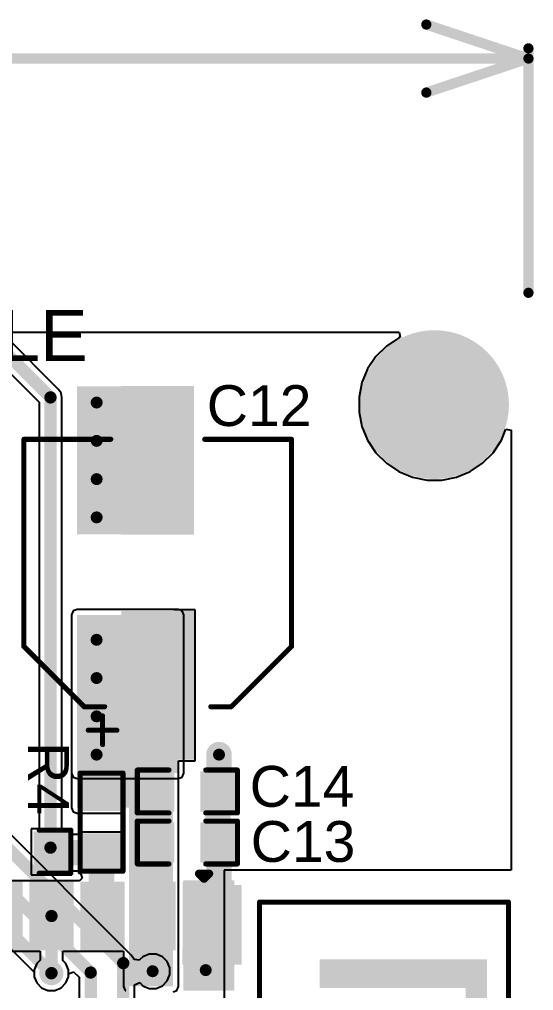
# Model space of a CAD drawing. Header units: millimetres. Extents: x -0.34 to 5.78, y -0.39 to 4.37.
# Drawn here: x 4.981 to 5.484, y 3.415 to 4.366 of the extents above; entities that cross this region are included whole.
import ezdxf

# ---------------------------------------------------------------- set-up
doc = ezdxf.new("R2010")
doc.units = ezdxf.units.MM
doc.header["$MEASUREMENT"] = 0
for name, color, linetype in [('BottomLayer', 5, 'Continuous'), ('BottomSolder', 6, 'Continuous'), ('Mechanical1', 6, 'Continuous'), ('MultiLayer', 9, 'Continuous'), ('PadHoleLayer', 156, 'Continuous'), ('TopLayer', 1, 'Continuous'), ('TopOverlay', 2, 'Continuous'), ('TopPaste', 8, 'Continuous'), ('TopSolder', 216, 'Continuous'), ('ViaHoleLayer', 16, 'Continuous')]:
    doc.layers.add(name, color=color, linetype=linetype)
doc.styles.add('Arial', font='arial.ttf', dxfattribs={"height": 0.2})

# ---------------------------------------------------------------- blocks, each defined once
blk = doc.blocks.new('41_SMD_M______14')
at = {"layer": 'TopLayer'}
for points in [[(-0.37402, 0.36732), (-0.31496, 0.36732), (-0.31496, 0.33189), (-0.37402, 0.33189)], [(0.31496, 0.36732), (0.37402, 0.36732), (0.37402, 0.33189), (0.31496, 0.33189)], [(-0.37402, 0.31732), (-0.31496, 0.31732), (-0.31496, 0.28189), (-0.37402, 0.28189)], [(0.31496, 0.31732), (0.37402, 0.31732), (0.37402, 0.28189), (0.31496, 0.28189)], [(-0.37402, 0.26732), (-0.31496, 0.26732), (-0.31496, 0.23189), (-0.37402, 0.23189)], [(0.31496, 0.26732), (0.37402, 0.26732), (0.37402, 0.23189), (0.31496, 0.23189)], [(-0.37402, 0.21732), (-0.31496, 0.21732), (-0.31496, 0.18189), (-0.37402, 0.18189)], [(0.31496, 0.21732), (0.37402, 0.21732), (0.37402, 0.18189), (0.31496, 0.18189)], [(-0.37402, 0.16732), (-0.31496, 0.16732), (-0.31496, 0.13189), (-0.37402, 0.13189)], [(0.31496, 0.16732), (0.37402, 0.16732), (0.37402, 0.13189), (0.31496, 0.13189)], [(-0.37402, 0.11732), (-0.31496, 0.11732), (-0.31496, 0.08189), (-0.37402, 0.08189)], [(-0.13189, 0.12244), (0.01378, 0.12244), (0.01378, -0.02323), (-0.13189, -0.02323)], [(0.31496, 0.11732), (0.37402, 0.11732), (0.37402, 0.08189), (0.31496, 0.08189)], [(-0.37402, 0.06732), (-0.31496, 0.06732), (-0.31496, 0.03189), (-0.37402, 0.03189)], [(0.31496, 0.06732), (0.37402, 0.06732), (0.37402, 0.03189), (0.31496, 0.03189)], [(-0.37402, 0.01732), (-0.31496, 0.01732), (-0.31496, -0.01811), (-0.37402, -0.01811)], [(0.31496, 0.01732), (0.37402, 0.01732), (0.37402, -0.01811), (0.31496, -0.01811)], [(-0.37402, -0.03268), (-0.31496, -0.03268), (-0.31496, -0.06811), (-0.37402, -0.06811)], [(0.31496, -0.03268), (0.37402, -0.03268), (0.37402, -0.06811), (0.31496, -0.06811)], [(-0.37402, -0.08268), (-0.31496, -0.08268), (-0.31496, -0.11811), (-0.37402, -0.11811)], [(0.31496, -0.08268), (0.37402, -0.08268), (0.37402, -0.11811), (0.31496, -0.11811)], [(-0.37402, -0.13268), (-0.31496, -0.13268), (-0.31496, -0.16811), (-0.37402, -0.16811)], [(0.31496, -0.13268), (0.37402, -0.13268), (0.37402, -0.16811), (0.31496, -0.16811)], [(-0.37402, -0.18268), (-0.31496, -0.18268), (-0.31496, -0.21811), (-0.37402, -0.21811)], [(0.31496, -0.18268), (0.37402, -0.18268), (0.37402, -0.21811), (0.31496, -0.21811)], [(-0.37402, -0.23268), (-0.31496, -0.23268), (-0.31496, -0.26811), (-0.37402, -0.26811)], [(0.31496, -0.23268), (0.37402, -0.23268), (0.37402, -0.26811), (0.31496, -0.26811)], [(-0.37402, -0.28268), (-0.31496, -0.28268), (-0.31496, -0.31811), (-0.37402, -0.31811)], [(0.31496, -0.28268), (0.37402, -0.28268), (0.37402, -0.31811), (0.31496, -0.31811)], [(-0.29252, -0.37913), (-0.29252, -0.32008), (-0.25709, -0.32008), (-0.25709, -0.37913)], [(-0.24252, -0.37913), (-0.24252, -0.32008), (-0.20709, -0.32008), (-0.20709, -0.37913)], [(-0.19252, -0.37913), (-0.19252, -0.32008), (-0.15709, -0.32008), (-0.15709, -0.37913)], [(-0.14252, -0.37913), (-0.14252, -0.32008), (-0.10709, -0.32008), (-0.10709, -0.37913)], [(-0.09252, -0.37913), (-0.09252, -0.32008), (-0.05709, -0.32008), (-0.05709, -0.37913)], [(-0.04252, -0.37913), (-0.04252, -0.32008), (-0.00709, -0.32008), (-0.00709, -0.37913)], [(0.00748, -0.37913), (0.00748, -0.32008), (0.04291, -0.32008), (0.04291, -0.37913)], [(0.05748, -0.37913), (0.05748, -0.32008), (0.09291, -0.32008), (0.09291, -0.37913)], [(0.10748, -0.37913), (0.10748, -0.32008), (0.14291, -0.32008), (0.14291, -0.37913)], [(0.15748, -0.37913), (0.15748, -0.32008), (0.19291, -0.32008), (0.19291, -0.37913)], [(0.20748, -0.37913), (0.20748, -0.32008), (0.24291, -0.32008), (0.24291, -0.37913)], [(0.25748, -0.37913), (0.25748, -0.32008), (0.29291, -0.32008), (0.29291, -0.37913)]]:
    blk.add_hatch(color=1, dxfattribs=at).paths.add_polyline_path(points)
at = {"layer": 'TopOverlay'}
for points in [[(-0.302, 0.4621), (-0.274, 0.4621), (-0.274, 0.6261), (-0.302, 0.6261)], [(-0.302, 0.6051), (-0.205, 0.6051), (-0.205, 0.6261), (-0.302, 0.6261)], [(-0.205, 0.6261), (-0.233, 0.6261), (-0.233, 0.4621), (-0.205, 0.4621)], [(-0.208, 0.6051), (-0.108, 0.6051), (-0.108, 0.6261), (-0.208, 0.6261)], [(-0.108, 0.5261), (-0.108, 0.6261), (-0.129, 0.6261), (-0.129, 0.5261)], [(-0.029, 0.5261), (-0.029, 0.6261), (-0.05, 0.6261), (-0.05, 0.5261)], [(-0.05, 0.6051), (0.05, 0.6051), (0.05, 0.6261), (-0.05, 0.6261)], [(0.029, 0.6261), (0.029, 0.5261), (0.05, 0.5261), (0.05, 0.6261)], [(0.129, 0.5261), (0.129, 0.6261), (0.108, 0.6261), (0.108, 0.5261)], [(0.108, 0.6051), (0.208, 0.6051), (0.208, 0.6261), (0.108, 0.6261)], [(0.208, 0.5261), (0.208, 0.6261), (0.187, 0.6261), (0.187, 0.5261)], [(0.287, 0.5261), (0.287, 0.6261), (0.266, 0.6261), (0.266, 0.5261)], [(-0.129, 0.5261), (-0.029, 0.5261), (-0.029, 0.5471), (-0.129, 0.5471)], [(0.029, 0.5261), (0.129, 0.5261), (0.129, 0.5471), (0.029, 0.5471)], [(0.187, 0.5261), (0.287, 0.5261), (0.287, 0.5471), (0.187, 0.5471)], [(-0.37493, 0.36857), (-0.29697, 0.36857), (-0.29697, 0.38589), (-0.37493, 0.38589)], [(-0.31333, 0.32786), (-0.29687, 0.32786), (-0.29687, 0.3703), (-0.31333, 0.3703)]]:
    blk.add_hatch(color=2, dxfattribs=at).paths.add_polyline_path(points)
at = {"layer": 'TopPaste'}
for points in [[(-0.37402, 0.36732), (-0.31496, 0.36732), (-0.31496, 0.33189), (-0.37402, 0.33189)], [(0.31496, 0.36732), (0.37402, 0.36732), (0.37402, 0.33189), (0.31496, 0.33189)], [(-0.37402, 0.31732), (-0.31496, 0.31732), (-0.31496, 0.28189), (-0.37402, 0.28189)], [(0.31496, 0.31732), (0.37402, 0.31732), (0.37402, 0.28189), (0.31496, 0.28189)], [(-0.37402, 0.26732), (-0.31496, 0.26732), (-0.31496, 0.23189), (-0.37402, 0.23189)], [(0.31496, 0.26732), (0.37402, 0.26732), (0.37402, 0.23189), (0.31496, 0.23189)], [(-0.37402, 0.21732), (-0.31496, 0.21732), (-0.31496, 0.18189), (-0.37402, 0.18189)], [(0.31496, 0.21732), (0.37402, 0.21732), (0.37402, 0.18189), (0.31496, 0.18189)], [(-0.37402, 0.16732), (-0.31496, 0.16732), (-0.31496, 0.13189), (-0.37402, 0.13189)], [(0.31496, 0.16732), (0.37402, 0.16732), (0.37402, 0.13189), (0.31496, 0.13189)], [(-0.37402, 0.11732), (-0.31496, 0.11732), (-0.31496, 0.08189), (-0.37402, 0.08189)], [(-0.13189, 0.12244), (0.01378, 0.12244), (0.01378, -0.02323), (-0.13189, -0.02323)], [(0.31496, 0.11732), (0.37402, 0.11732), (0.37402, 0.08189), (0.31496, 0.08189)], [(-0.37402, 0.06732), (-0.31496, 0.06732), (-0.31496, 0.03189), (-0.37402, 0.03189)], [(0.31496, 0.06732), (0.37402, 0.06732), (0.37402, 0.03189), (0.31496, 0.03189)], [(-0.37402, 0.01732), (-0.31496, 0.01732), (-0.31496, -0.01811), (-0.37402, -0.01811)], [(0.31496, 0.01732), (0.37402, 0.01732), (0.37402, -0.01811), (0.31496, -0.01811)], [(-0.37402, -0.03268), (-0.31496, -0.03268), (-0.31496, -0.06811), (-0.37402, -0.06811)], [(0.31496, -0.03268), (0.37402, -0.03268), (0.37402, -0.06811), (0.31496, -0.06811)], [(-0.37402, -0.08268), (-0.31496, -0.08268), (-0.31496, -0.11811), (-0.37402, -0.11811)], [(0.31496, -0.08268), (0.37402, -0.08268), (0.37402, -0.11811), (0.31496, -0.11811)], [(-0.37402, -0.13268), (-0.31496, -0.13268), (-0.31496, -0.16811), (-0.37402, -0.16811)], [(0.31496, -0.13268), (0.37402, -0.13268), (0.37402, -0.16811), (0.31496, -0.16811)], [(-0.37402, -0.18268), (-0.31496, -0.18268), (-0.31496, -0.21811), (-0.37402, -0.21811)], [(0.31496, -0.18268), (0.37402, -0.18268), (0.37402, -0.21811), (0.31496, -0.21811)], [(-0.37402, -0.23268), (-0.31496, -0.23268), (-0.31496, -0.26811), (-0.37402, -0.26811)], [(0.31496, -0.23268), (0.37402, -0.23268), (0.37402, -0.26811), (0.31496, -0.26811)], [(-0.37402, -0.28268), (-0.31496, -0.28268), (-0.31496, -0.31811), (-0.37402, -0.31811)], [(0.31496, -0.28268), (0.37402, -0.28268), (0.37402, -0.31811), (0.31496, -0.31811)], [(-0.29252, -0.37913), (-0.29252, -0.32008), (-0.25709, -0.32008), (-0.25709, -0.37913)], [(-0.24252, -0.37913), (-0.24252, -0.32008), (-0.20709, -0.32008), (-0.20709, -0.37913)], [(-0.19252, -0.37913), (-0.19252, -0.32008), (-0.15709, -0.32008), (-0.15709, -0.37913)], [(-0.14252, -0.37913), (-0.14252, -0.32008), (-0.10709, -0.32008), (-0.10709, -0.37913)], [(-0.09252, -0.37913), (-0.09252, -0.32008), (-0.05709, -0.32008), (-0.05709, -0.37913)], [(-0.04252, -0.37913), (-0.04252, -0.32008), (-0.00709, -0.32008), (-0.00709, -0.37913)], [(0.00748, -0.37913), (0.00748, -0.32008), (0.04291, -0.32008), (0.04291, -0.37913)], [(0.05748, -0.37913), (0.05748, -0.32008), (0.09291, -0.32008), (0.09291, -0.37913)], [(0.10748, -0.37913), (0.10748, -0.32008), (0.14291, -0.32008), (0.14291, -0.37913)], [(0.15748, -0.37913), (0.15748, -0.32008), (0.19291, -0.32008), (0.19291, -0.37913)], [(0.20748, -0.37913), (0.20748, -0.32008), (0.24291, -0.32008), (0.24291, -0.37913)], [(0.25748, -0.37913), (0.25748, -0.32008), (0.29291, -0.32008), (0.29291, -0.37913)]]:
    blk.add_hatch(color=8, dxfattribs=at).paths.add_polyline_path(points)
at = {"layer": 'TopSolder'}
for points in [[(-0.37802, 0.37132), (-0.31096, 0.37132), (-0.31096, 0.32789), (-0.37802, 0.32789)], [(0.31096, 0.37132), (0.37802, 0.37132), (0.37802, 0.32789), (0.31096, 0.32789)], [(-0.37802, 0.32132), (-0.31096, 0.32132), (-0.31096, 0.27789), (-0.37802, 0.27789)], [(0.31096, 0.32132), (0.37802, 0.32132), (0.37802, 0.27789), (0.31096, 0.27789)], [(-0.37802, 0.27132), (-0.31096, 0.27132), (-0.31096, 0.22789), (-0.37802, 0.22789)], [(0.31096, 0.27132), (0.37802, 0.27132), (0.37802, 0.22789), (0.31096, 0.22789)], [(-0.37802, 0.22132), (-0.31096, 0.22132), (-0.31096, 0.17789), (-0.37802, 0.17789)], [(0.31096, 0.22132), (0.37802, 0.22132), (0.37802, 0.17789), (0.31096, 0.17789)], [(-0.37802, 0.17132), (-0.31096, 0.17132), (-0.31096, 0.12789), (-0.37802, 0.12789)], [(0.31096, 0.17132), (0.37802, 0.17132), (0.37802, 0.12789), (0.31096, 0.12789)], [(-0.13589, 0.12644), (0.01778, 0.12644), (0.01778, -0.02723), (-0.13589, -0.02723)], [(-0.37802, 0.12132), (-0.31096, 0.12132), (-0.31096, 0.07789), (-0.37802, 0.07789)], [(0.31096, 0.12132), (0.37802, 0.12132), (0.37802, 0.07789), (0.31096, 0.07789)], [(-0.37802, 0.07132), (-0.31096, 0.07132), (-0.31096, 0.02789), (-0.37802, 0.02789)], [(0.31096, 0.07132), (0.37802, 0.07132), (0.37802, 0.02789), (0.31096, 0.02789)], [(-0.37802, 0.02132), (-0.31096, 0.02132), (-0.31096, -0.02211), (-0.37802, -0.02211)], [(0.31096, 0.02132), (0.37802, 0.02132), (0.37802, -0.02211), (0.31096, -0.02211)], [(-0.37802, -0.02868), (-0.31096, -0.02868), (-0.31096, -0.07211), (-0.37802, -0.07211)], [(0.31096, -0.02868), (0.37802, -0.02868), (0.37802, -0.07211), (0.31096, -0.07211)], [(-0.37802, -0.07868), (-0.31096, -0.07868), (-0.31096, -0.12211), (-0.37802, -0.12211)], [(0.31096, -0.07868), (0.37802, -0.07868), (0.37802, -0.12211), (0.31096, -0.12211)], [(-0.37802, -0.12868), (-0.31096, -0.12868), (-0.31096, -0.17211), (-0.37802, -0.17211)], [(0.31096, -0.12868), (0.37802, -0.12868), (0.37802, -0.17211), (0.31096, -0.17211)], [(-0.37802, -0.17868), (-0.31096, -0.17868), (-0.31096, -0.22211), (-0.37802, -0.22211)], [(0.31096, -0.17868), (0.37802, -0.17868), (0.37802, -0.22211), (0.31096, -0.22211)], [(-0.37802, -0.22868), (-0.31096, -0.22868), (-0.31096, -0.27211), (-0.37802, -0.27211)], [(0.31096, -0.22868), (0.37802, -0.22868), (0.37802, -0.27211), (0.31096, -0.27211)], [(-0.37802, -0.27868), (-0.31096, -0.27868), (-0.31096, -0.32211), (-0.37802, -0.32211)], [(0.31096, -0.27868), (0.37802, -0.27868), (0.37802, -0.32211), (0.31096, -0.32211)], [(-0.29652, -0.38313), (-0.29652, -0.31608), (-0.25309, -0.31608), (-0.25309, -0.38313)], [(-0.24652, -0.38313), (-0.24652, -0.31608), (-0.20309, -0.31608), (-0.20309, -0.38313)], [(-0.19652, -0.38313), (-0.19652, -0.31608), (-0.15309, -0.31608), (-0.15309, -0.38313)], [(-0.14652, -0.38313), (-0.14652, -0.31608), (-0.10309, -0.31608), (-0.10309, -0.38313)], [(-0.09652, -0.38313), (-0.09652, -0.31608), (-0.05309, -0.31608), (-0.05309, -0.38313)], [(-0.04652, -0.38313), (-0.04652, -0.31608), (-0.00309, -0.31608), (-0.00309, -0.38313)], [(0.00348, -0.38313), (0.00348, -0.31608), (0.04691, -0.31608), (0.04691, -0.38313)], [(0.05348, -0.38313), (0.05348, -0.31608), (0.09691, -0.31608), (0.09691, -0.38313)], [(0.10348, -0.38313), (0.10348, -0.31608), (0.14691, -0.31608), (0.14691, -0.38313)], [(0.15348, -0.38313), (0.15348, -0.31608), (0.19691, -0.31608), (0.19691, -0.38313)], [(0.20348, -0.38313), (0.20348, -0.31608), (0.24691, -0.31608), (0.24691, -0.38313)], [(0.25348, -0.38313), (0.25348, -0.31608), (0.29691, -0.31608), (0.29691, -0.38313)]]:
    blk.add_hatch(color=216, dxfattribs=at).paths.add_polyline_path(points)
at = {"layer": 'TopOverlay'}
for points, const_width in [([(-0.35809, 0.64701), (0.35791, 0.64701)], 0.005), ([(-0.35809, 0.40331), (-0.35809, 0.64701)], 0.005), ([(0.35791, 0.40331), (0.35791, 0.64701)], 0.005), ([(-0.35809, 0.40331), (0.35771, 0.40331)], 0.005), ([(-0.381, 0.349), (-0.386, 0.354)], 0.00787), ([(-0.386, 0.344), (-0.386, 0.354)], 0.00787), ([(-0.386, 0.344), (-0.381, 0.349)], 0.00787), ([(-0.35684, -0.36108), (-0.35684, -0.32908)], 0.005), ([(0.35716, -0.36208), (0.35716, -0.33008)], 0.005), ([(-0.30192, -0.36208), (-0.35684, -0.36208)], 0.005), ([(0.35716, -0.36208), (0.30224, -0.36208)], 0.005)]:
    blk.add_lwpolyline(points, dxfattribs=dict(at, const_width=const_width))
for points, const_width in [([(-0.35934, 0.64701, 1), (-0.35684, 0.64701, 1)], 0.0025), ([(-0.35934, 0.64701, 1), (-0.35684, 0.64701, 1)], 0.0025), ([(0.35666, 0.64701, 1), (0.35916, 0.64701, 1)], 0.0025), ([(0.35666, 0.64701, 1), (0.35916, 0.64701, 1)], 0.0025), ([(-0.35934, 0.40331, 1), (-0.35684, 0.40331, 1)], 0.0025), ([(-0.35934, 0.40331, 1), (-0.35684, 0.40331, 1)], 0.0025), ([(0.35646, 0.40331, 1), (0.35896, 0.40331, 1)], 0.0025), ([(0.35666, 0.40331, 1), (0.35916, 0.40331, 1)], 0.0025), ([(-0.38797, 0.354, 1), (-0.38403, 0.354, 1)], 0.00394), ([(-0.38797, 0.354, 1), (-0.38403, 0.354, 1)], 0.00394), ([(-0.38297, 0.349, 1), (-0.37903, 0.349, 1)], 0.00394), ([(-0.38297, 0.349, 1), (-0.37903, 0.349, 1)], 0.00394), ([(-0.38797, 0.344, 1), (-0.38403, 0.344, 1)], 0.00394), ([(-0.38797, 0.344, 1), (-0.38403, 0.344, 1)], 0.00394), ([(-0.35809, -0.32908, 1), (-0.35559, -0.32908, 1)], 0.0025), ([(0.35591, -0.33008, 1), (0.35841, -0.33008, 1)], 0.0025), ([(-0.35809, -0.36108, 1), (-0.35559, -0.36108, 1)], 0.0025), ([(-0.35809, -0.36208, 1), (-0.35559, -0.36208, 1)], 0.0025), ([(-0.30317, -0.36208, 1), (-0.30067, -0.36208, 1)], 0.0025), ([(0.30099, -0.36208, 1), (0.30349, -0.36208, 1)], 0.0025), ([(0.35591, -0.36208, 1), (0.35841, -0.36208, 1)], 0.0025), ([(0.35591, -0.36208, 1), (0.35841, -0.36208, 1)], 0.0025)]:
    blk.add_lwpolyline(points, format="xyb", close=True, dxfattribs=dict(at, const_width=const_width))
blk = doc.blocks.new('R___0603_67')
at = {"layer": 'TopLayer'}
for points in [[(-0.015, 0.0175), (-0.015, -0.0175), (-0.045, -0.0175), (-0.045, 0.0175)], [(0.045, 0.0175), (0.045, -0.0175), (0.015, -0.0175), (0.015, 0.0175)]]:
    blk.add_hatch(color=1, dxfattribs=at).paths.add_polyline_path(points)
at = {"layer": 'TopPaste'}
for points in [[(-0.015, 0.0175), (-0.015, -0.0175), (-0.045, -0.0175), (-0.045, 0.0175)], [(0.045, 0.0175), (0.045, -0.0175), (0.015, -0.0175), (0.015, 0.0175)]]:
    blk.add_hatch(color=8, dxfattribs=at).paths.add_polyline_path(points)
at = {"layer": 'TopSolder'}
for points in [[(-0.011, 0.0215), (-0.011, -0.0215), (-0.049, -0.0215), (-0.049, 0.0215)], [(0.049, 0.0215), (0.049, -0.0215), (0.011, -0.0215), (0.011, 0.0215)]]:
    blk.add_hatch(color=216, dxfattribs=at).paths.add_polyline_path(points)
at = {"layer": 'TopOverlay', "const_width": 0.005}
for points in [[(-0.048, 0.021), (0.048, 0.021)], [(-0.048, 0.021), (-0.048, -0.021)], [(0.048, 0.021), (0.048, -0.021)], [(-0.048, -0.021), (0.048, -0.021)]]:
    blk.add_lwpolyline(points, dxfattribs=at)
at = {"layer": 'TopOverlay', "const_width": 0.0025}
for points in [[(-0.04925, 0.021, 1), (-0.04675, 0.021, 1)], [(-0.04925, 0.021, 1), (-0.04675, 0.021, 1)], [(0.04675, 0.021, 1), (0.04925, 0.021, 1)], [(0.04675, 0.021, 1), (0.04925, 0.021, 1)], [(-0.04925, -0.021, 1), (-0.04675, -0.021, 1)], [(-0.04925, -0.021, 1), (-0.04675, -0.021, 1)], [(0.04675, -0.021, 1), (0.04925, -0.021, 1)], [(0.04675, -0.021, 1), (0.04925, -0.021, 1)]]:
    blk.add_lwpolyline(points, format="xyb", close=True, dxfattribs=at)
blk = doc.blocks.new('C___0603_135')
at = {"layer": 'TopLayer'}
for points in [[(-0.015, 0.0175), (-0.015, -0.0175), (-0.045, -0.0175), (-0.045, 0.0175)], [(0.045, 0.0175), (0.045, -0.0175), (0.015, -0.0175), (0.015, 0.0175)]]:
    blk.add_hatch(color=1, dxfattribs=at).paths.add_polyline_path(points)
at = {"layer": 'TopPaste'}
for points in [[(-0.015, 0.0175), (-0.015, -0.0175), (-0.045, -0.0175), (-0.045, 0.0175)], [(0.045, 0.0175), (0.045, -0.0175), (0.015, -0.0175), (0.015, 0.0175)]]:
    blk.add_hatch(color=8, dxfattribs=at).paths.add_polyline_path(points)
at = {"layer": 'TopSolder'}
for points in [[(-0.01264, 0.01986), (-0.01264, -0.01986), (-0.04736, -0.01986), (-0.04736, 0.01986)], [(0.04736, 0.01986), (0.04736, -0.01986), (0.01264, -0.01986), (0.01264, 0.01986)]]:
    blk.add_hatch(color=216, dxfattribs=at).paths.add_polyline_path(points)
at = {"layer": 'TopOverlay', "const_width": 0.005}
for points in [[(-0.049, 0.021), (-0.018, 0.021)], [(-0.049, -0.021), (-0.049, 0.021)], [(0.018, 0.021), (0.049, 0.021)], [(0.049, -0.021), (0.049, 0.021)], [(-0.049, -0.021), (-0.018, -0.021)], [(0.018, -0.021), (0.049, -0.021)]]:
    blk.add_lwpolyline(points, dxfattribs=at)
at = {"layer": 'TopOverlay', "const_width": 0.0025}
for points in [[(-0.05025, 0.021, 1), (-0.04775, 0.021, 1)], [(-0.05025, 0.021, 1), (-0.04775, 0.021, 1)], [(-0.01925, 0.021, 1), (-0.01675, 0.021, 1)], [(0.01675, 0.021, 1), (0.01925, 0.021, 1)], [(0.04775, 0.021, 1), (0.05025, 0.021, 1)], [(0.04775, 0.021, 1), (0.05025, 0.021, 1)], [(-0.05025, -0.021, 1), (-0.04775, -0.021, 1)], [(-0.05025, -0.021, 1), (-0.04775, -0.021, 1)], [(-0.01925, -0.021, 1), (-0.01675, -0.021, 1)], [(0.01675, -0.021, 1), (0.01925, -0.021, 1)], [(0.04775, -0.021, 1), (0.05025, -0.021, 1)], [(0.04775, -0.021, 1), (0.05025, -0.021, 1)]]:
    blk.add_lwpolyline(points, format="xyb", close=True, dxfattribs=at)
blk = doc.blocks.new('C___0603_136')
at = {"layer": 'TopLayer'}
for points in [[(-0.015, 0.0175), (-0.015, -0.0175), (-0.045, -0.0175), (-0.045, 0.0175)], [(0.045, 0.0175), (0.045, -0.0175), (0.015, -0.0175), (0.015, 0.0175)]]:
    blk.add_hatch(color=1, dxfattribs=at).paths.add_polyline_path(points)
at = {"layer": 'TopPaste'}
for points in [[(-0.015, 0.0175), (-0.015, -0.0175), (-0.045, -0.0175), (-0.045, 0.0175)], [(0.045, 0.0175), (0.045, -0.0175), (0.015, -0.0175), (0.015, 0.0175)]]:
    blk.add_hatch(color=8, dxfattribs=at).paths.add_polyline_path(points)
at = {"layer": 'TopSolder'}
for points in [[(-0.01264, 0.01986), (-0.01264, -0.01986), (-0.04736, -0.01986), (-0.04736, 0.01986)], [(0.04736, 0.01986), (0.04736, -0.01986), (0.01264, -0.01986), (0.01264, 0.01986)]]:
    blk.add_hatch(color=216, dxfattribs=at).paths.add_polyline_path(points)
at = {"layer": 'TopOverlay', "const_width": 0.005}
for points in [[(-0.018, 0.021), (-0.049, 0.021)], [(-0.049, 0.021), (-0.049, -0.021)], [(0.049, 0.021), (0.018, 0.021)], [(0.049, 0.021), (0.049, -0.021)], [(-0.018, -0.021), (-0.049, -0.021)], [(0.049, -0.021), (0.018, -0.021)]]:
    blk.add_lwpolyline(points, dxfattribs=at)
at = {"layer": 'TopOverlay', "const_width": 0.0025}
for points in [[(-0.05025, 0.021, 1), (-0.04775, 0.021, 1)], [(-0.05025, 0.021, 1), (-0.04775, 0.021, 1)], [(-0.01925, 0.021, 1), (-0.01675, 0.021, 1)], [(0.01675, 0.021, 1), (0.01925, 0.021, 1)], [(0.04775, 0.021, 1), (0.05025, 0.021, 1)], [(0.04775, 0.021, 1), (0.05025, 0.021, 1)], [(-0.05025, -0.021, 1), (-0.04775, -0.021, 1)], [(-0.05025, -0.021, 1), (-0.04775, -0.021, 1)], [(-0.01925, -0.021, 1), (-0.01675, -0.021, 1)], [(0.01675, -0.021, 1), (0.01925, -0.021, 1)], [(0.04775, -0.021, 1), (0.05025, -0.021, 1)], [(0.04775, -0.021, 1), (0.05025, -0.021, 1)]]:
    blk.add_lwpolyline(points, format="xyb", close=True, dxfattribs=at)
blk = doc.blocks.new('C___0603_137')
at = {"layer": 'TopLayer'}
for points in [[(-0.015, 0.0175), (-0.015, -0.0175), (-0.045, -0.0175), (-0.045, 0.0175)], [(0.045, 0.0175), (0.045, -0.0175), (0.015, -0.0175), (0.015, 0.0175)]]:
    blk.add_hatch(color=1, dxfattribs=at).paths.add_polyline_path(points)
at = {"layer": 'TopPaste'}
for points in [[(-0.015, 0.0175), (-0.015, -0.0175), (-0.045, -0.0175), (-0.045, 0.0175)], [(0.045, 0.0175), (0.045, -0.0175), (0.015, -0.0175), (0.015, 0.0175)]]:
    blk.add_hatch(color=8, dxfattribs=at).paths.add_polyline_path(points)
at = {"layer": 'TopSolder'}
for points in [[(-0.01264, 0.01986), (-0.01264, -0.01986), (-0.04736, -0.01986), (-0.04736, 0.01986)], [(0.04736, 0.01986), (0.04736, -0.01986), (0.01264, -0.01986), (0.01264, 0.01986)]]:
    blk.add_hatch(color=216, dxfattribs=at).paths.add_polyline_path(points)
at = {"layer": 'TopOverlay', "const_width": 0.005}
for points in [[(-0.018, 0.021), (-0.049, 0.021)], [(-0.049, 0.021), (-0.049, -0.021)], [(0.049, 0.021), (0.018, 0.021)], [(0.049, 0.021), (0.049, -0.021)], [(-0.018, -0.021), (-0.049, -0.021)], [(0.049, -0.021), (0.018, -0.021)]]:
    blk.add_lwpolyline(points, dxfattribs=at)
at = {"layer": 'TopOverlay', "const_width": 0.0025}
for points in [[(-0.05025, 0.021, 1), (-0.04775, 0.021, 1)], [(-0.05025, 0.021, 1), (-0.04775, 0.021, 1)], [(-0.01925, 0.021, 1), (-0.01675, 0.021, 1)], [(0.01675, 0.021, 1), (0.01925, 0.021, 1)], [(0.04775, 0.021, 1), (0.05025, 0.021, 1)], [(0.04775, 0.021, 1), (0.05025, 0.021, 1)], [(-0.05025, -0.021, 1), (-0.04775, -0.021, 1)], [(-0.05025, -0.021, 1), (-0.04775, -0.021, 1)], [(-0.01925, -0.021, 1), (-0.01675, -0.021, 1)], [(0.01675, -0.021, 1), (0.01925, -0.021, 1)], [(0.04775, -0.021, 1), (0.05025, -0.021, 1)], [(0.04775, -0.021, 1), (0.05025, -0.021, 1)]]:
    blk.add_lwpolyline(points, format="xyb", close=True, dxfattribs=at)
blk = doc.blocks.new('RVT1H470M0607_138')
at = {"layer": 'TopLayer'}
for points in [[(-0.17913, 0.0315), (-0.04134, 0.0315), (-0.04134, -0.0315), (-0.17913, -0.0315)], [(0.04134, 0.0315), (0.17913, 0.0315), (0.17913, -0.0315), (0.04134, -0.0315)]]:
    blk.add_hatch(color=1, dxfattribs=at).paths.add_polyline_path(points)
at = {"layer": 'TopPaste'}
for points in [[(-0.17913, 0.0315), (-0.04134, 0.0315), (-0.04134, -0.0315), (-0.17913, -0.0315)], [(0.04134, 0.0315), (0.17913, 0.0315), (0.17913, -0.0315), (0.04134, -0.0315)]]:
    blk.add_hatch(color=8, dxfattribs=at).paths.add_polyline_path(points)
at = {"layer": 'TopSolder'}
for points in [[(-0.18313, 0.0355), (-0.03734, 0.0355), (-0.03734, -0.0355), (-0.18313, -0.0355)], [(0.03734, 0.0355), (0.18313, 0.0355), (0.18313, -0.0355), (0.03734, -0.0355)]]:
    blk.add_hatch(color=216, dxfattribs=at).paths.add_polyline_path(points)
at = {"layer": 'TopOverlay', "const_width": 0.005}
for points in [[(-0.07224, 0.131), (-0.13124, 0.072)], [(-0.07224, 0.131), (0.13076, 0.131)], [(0.13076, 0.131), (0.13076, 0.046)], [(-0.15424, 0.068), (-0.15424, 0.04)], [(-0.13124, 0.072), (-0.13124, 0.052)], [(-0.16824, 0.054), (-0.14024, 0.054)], [(0.13076, -0.046), (0.13076, -0.131)], [(-0.13124, -0.052), (-0.13124, -0.072)], [(-0.13124, -0.072), (-0.07224, -0.131)], [(-0.07224, -0.131), (0.13076, -0.131)]]:
    blk.add_lwpolyline(points, dxfattribs=at)
at = {"layer": 'TopOverlay', "const_width": 0.0025}
for points in [[(-0.07349, 0.131, 1), (-0.07099, 0.131, 1)], [(-0.07349, 0.131, 1), (-0.07099, 0.131, 1)], [(0.12951, 0.131, 1), (0.13201, 0.131, 1)], [(0.12951, 0.131, 1), (0.13201, 0.131, 1)], [(-0.15549, 0.068, 1), (-0.15299, 0.068, 1)], [(-0.13249, 0.072, 1), (-0.12999, 0.072, 1)], [(-0.13249, 0.072, 1), (-0.12999, 0.072, 1)], [(-0.16949, 0.054, 1), (-0.16699, 0.054, 1)], [(-0.14149, 0.054, 1), (-0.13899, 0.054, 1)], [(-0.13249, 0.052, 1), (-0.12999, 0.052, 1)], [(0.12951, 0.046, 1), (0.13201, 0.046, 1)], [(-0.15549, 0.04, 1), (-0.15299, 0.04, 1)], [(0.12951, -0.046, 1), (0.13201, -0.046, 1)], [(-0.13249, -0.052, 1), (-0.12999, -0.052, 1)], [(-0.13249, -0.072, 1), (-0.12999, -0.072, 1)], [(-0.13249, -0.072, 1), (-0.12999, -0.072, 1)], [(-0.07349, -0.131, 1), (-0.07099, -0.131, 1)], [(-0.07349, -0.131, 1), (-0.07099, -0.131, 1)], [(0.12951, -0.131, 1), (0.13201, -0.131, 1)], [(0.12951, -0.131, 1), (0.13201, -0.131, 1)]]:
    blk.add_lwpolyline(points, format="xyb", close=True, dxfattribs=at)

msp = doc.modelspace()

# ---------------------------------------------------------------- hatches: boundary and pattern name
at = {"layer": 'BottomLayer'}
h = msp.add_hatch(color=5, dxfattribs=at)
edge = h.paths.add_edge_path()
edge.add_arc((5.387, 3.989), 0.0689, 0, 360)
h = msp.add_hatch(color=5, dxfattribs=at)
edge = h.paths.add_edge_path()
edge.add_arc((5.05619, 3.991), 0.01181, 0, 360)
h = msp.add_hatch(color=5, dxfattribs=at)
edge = h.paths.add_edge_path()
edge.add_arc((5.05619, 3.9535), 0.01181, 0, 360)
h = msp.add_hatch(color=5, dxfattribs=at)
edge = h.paths.add_edge_path()
edge.add_arc((5.05619, 3.916), 0.01181, 0, 360)
h = msp.add_hatch(color=5, dxfattribs=at)
edge = h.paths.add_edge_path()
edge.add_arc((5.05619, 3.8785), 0.01181, 0, 360)
msp.add_hatch(color=5, dxfattribs=at).paths.add_polyline_path([(5.037, 3.628), (5.136, 3.628), (5.136, 3.783), (5.037, 3.783)])
h = msp.add_hatch(color=5, dxfattribs=at)
edge = h.paths.add_edge_path()
edge.add_arc((5.05612, 3.7586), 0.01181, 0, 360)
h = msp.add_hatch(color=5, dxfattribs=at)
edge = h.paths.add_edge_path()
edge.add_arc((5.05612, 3.7211), 0.01181, 0, 360)
h = msp.add_hatch(color=5, dxfattribs=at)
edge = h.paths.add_edge_path()
edge.add_arc((5.05612, 3.6836), 0.01181, 0, 360)
h = msp.add_hatch(color=5, dxfattribs=at)
edge = h.paths.add_edge_path()
edge.add_arc((5.05612, 3.6461), 0.01181, 0, 360)
h = msp.add_hatch(color=5, dxfattribs=at)
edge = h.paths.add_edge_path()
edge.add_arc((5.176, 3.6461), 0.01181, 0, 360)
h = msp.add_hatch(color=5, dxfattribs=at)
edge = h.paths.add_edge_path()
edge.add_arc((5.111, 3.43391), 0.01181, 0, 360)
h = msp.add_hatch(color=5, dxfattribs=at)
edge = h.paths.add_edge_path()
edge.add_arc((5.163, 3.435), 0.01181, 0, 360)
h = msp.add_hatch(color=5, dxfattribs=at)
edge = h.paths.add_edge_path()
edge.add_arc((5.01185, 3.43191), 0.01181, 0, 360)
at = {"layer": 'BottomSolder'}
h = msp.add_hatch(color=6, dxfattribs=at)
edge = h.paths.add_edge_path()
edge.add_arc((5.387, 3.989), 0.0729, 0, 360)
h = msp.add_hatch(color=6, dxfattribs=at)
edge = h.paths.add_edge_path()
edge.add_arc((5.05619, 3.991), 0.00991, 0, 360)
h = msp.add_hatch(color=6, dxfattribs=at)
edge = h.paths.add_edge_path()
edge.add_arc((5.05619, 3.9535), 0.00991, 0, 360)
h = msp.add_hatch(color=6, dxfattribs=at)
edge = h.paths.add_edge_path()
edge.add_arc((5.05619, 3.916), 0.00991, 0, 360)
h = msp.add_hatch(color=6, dxfattribs=at)
edge = h.paths.add_edge_path()
edge.add_arc((5.05619, 3.8785), 0.00991, 0, 360)
h = msp.add_hatch(color=6, dxfattribs=at)
edge = h.paths.add_edge_path()
edge.add_arc((5.05612, 3.7586), 0.00991, 0, 360)
h = msp.add_hatch(color=6, dxfattribs=at)
edge = h.paths.add_edge_path()
edge.add_arc((5.05612, 3.7211), 0.00991, 0, 360)
h = msp.add_hatch(color=6, dxfattribs=at)
edge = h.paths.add_edge_path()
edge.add_arc((5.05612, 3.6836), 0.00991, 0, 360)
h = msp.add_hatch(color=6, dxfattribs=at)
edge = h.paths.add_edge_path()
edge.add_arc((5.05612, 3.6461), 0.00991, 0, 360)
h = msp.add_hatch(color=6, dxfattribs=at)
edge = h.paths.add_edge_path()
edge.add_arc((5.176, 3.6461), 0.00991, 0, 360)
h = msp.add_hatch(color=6, dxfattribs=at)
edge = h.paths.add_edge_path()
edge.add_arc((5.163, 3.435), 0.00991, 0, 360)
h = msp.add_hatch(color=6, dxfattribs=at)
edge = h.paths.add_edge_path()
edge.add_arc((5.01185, 3.43191), 0.00991, 0, 360)
h = msp.add_hatch(color=6, dxfattribs=at)
edge = h.paths.add_edge_path()
edge.add_arc((5.111, 3.43391), 0.00991, 0, 360)
at = {"layer": 'MultiLayer'}
h = msp.add_hatch(color=9, dxfattribs=at)
edge = h.paths.add_edge_path()
edge.add_arc((5.387, 3.989), 0.0689, 0, 360)
at = {"layer": 'PadHoleLayer'}
h = msp.add_hatch(color=156, dxfattribs=at)
edge = h.paths.add_edge_path()
edge.add_arc((5.387, 3.989), 0.05906, 0, 360)
at = {"layer": 'TopLayer'}
h = msp.add_hatch(color=1, dxfattribs=at)
edge = h.paths.add_edge_path()
edge.add_arc((5.387, 3.989), 0.0689, 0, 360)
for points in [[(5.037, 4.007), (5.037, 3.862), (5.151, 3.862), (5.151, 4.007)], [(5.037, 3.783), (5.037, 3.594), (5.13, 3.594), (5.13, 3.783)], [(5.088, 3.783), (5.088, 3.419), (5.131, 3.419), (5.131, 3.783)], [(5.141, 3.415), (5.191, 3.415), (5.191, 3.523), (5.141, 3.523)]]:
    msp.add_hatch(color=1, dxfattribs=at).paths.add_polyline_path(points)
h = msp.add_hatch(color=1, dxfattribs=at)
edge = h.paths.add_edge_path()
edge.add_arc((5.05619, 3.991), 0.01181, 0, 360)
h = msp.add_hatch(color=1, dxfattribs=at)
edge = h.paths.add_edge_path()
edge.add_arc((5.05619, 3.9535), 0.01181, 0, 360)
h = msp.add_hatch(color=1, dxfattribs=at)
edge = h.paths.add_edge_path()
edge.add_arc((5.05619, 3.916), 0.01181, 0, 360)
h = msp.add_hatch(color=1, dxfattribs=at)
edge = h.paths.add_edge_path()
edge.add_arc((5.05619, 3.8785), 0.01181, 0, 360)
h = msp.add_hatch(color=1, dxfattribs=at)
edge = h.paths.add_edge_path()
edge.add_arc((5.05612, 3.7586), 0.01181, 0, 360)
h = msp.add_hatch(color=1, dxfattribs=at)
edge = h.paths.add_edge_path()
edge.add_arc((5.05612, 3.7211), 0.01181, 0, 360)
h = msp.add_hatch(color=1, dxfattribs=at)
edge = h.paths.add_edge_path()
edge.add_arc((5.05612, 3.6836), 0.01181, 0, 360)
h = msp.add_hatch(color=1, dxfattribs=at)
edge = h.paths.add_edge_path()
edge.add_arc((5.05612, 3.6461), 0.01181, 0, 360)
h = msp.add_hatch(color=1, dxfattribs=at)
edge = h.paths.add_edge_path()
edge.add_arc((5.176, 3.6461), 0.01181, 0, 360)
h = msp.add_hatch(color=1, dxfattribs=at)
edge = h.paths.add_edge_path()
edge.add_arc((5.111, 3.43391), 0.01181, 0, 360)
h = msp.add_hatch(color=1, dxfattribs=at)
edge = h.paths.add_edge_path()
edge.add_arc((5.163, 3.435), 0.01181, 0, 360)
h = msp.add_hatch(color=1, dxfattribs=at)
edge = h.paths.add_edge_path()
edge.add_arc((5.01185, 3.43191), 0.01181, 0, 360)
at = {"layer": 'TopSolder'}
h = msp.add_hatch(color=216, dxfattribs=at)
edge = h.paths.add_edge_path()
edge.add_arc((5.387, 3.989), 0.0729, 0, 360)
h = msp.add_hatch(color=216, dxfattribs=at)
edge = h.paths.add_edge_path()
edge.add_arc((5.05619, 3.991), 0.00991, 0, 360)
h = msp.add_hatch(color=216, dxfattribs=at)
edge = h.paths.add_edge_path()
edge.add_arc((5.05619, 3.9535), 0.00991, 0, 360)
h = msp.add_hatch(color=216, dxfattribs=at)
edge = h.paths.add_edge_path()
edge.add_arc((5.05619, 3.916), 0.00991, 0, 360)
h = msp.add_hatch(color=216, dxfattribs=at)
edge = h.paths.add_edge_path()
edge.add_arc((5.05619, 3.8785), 0.00991, 0, 360)
h = msp.add_hatch(color=216, dxfattribs=at)
edge = h.paths.add_edge_path()
edge.add_arc((5.05612, 3.7586), 0.00991, 0, 360)
h = msp.add_hatch(color=216, dxfattribs=at)
edge = h.paths.add_edge_path()
edge.add_arc((5.05612, 3.7211), 0.00991, 0, 360)
h = msp.add_hatch(color=216, dxfattribs=at)
edge = h.paths.add_edge_path()
edge.add_arc((5.05612, 3.6836), 0.00991, 0, 360)
h = msp.add_hatch(color=216, dxfattribs=at)
edge = h.paths.add_edge_path()
edge.add_arc((5.05612, 3.6461), 0.00991, 0, 360)
h = msp.add_hatch(color=216, dxfattribs=at)
edge = h.paths.add_edge_path()
edge.add_arc((5.176, 3.6461), 0.00991, 0, 360)
h = msp.add_hatch(color=216, dxfattribs=at)
edge = h.paths.add_edge_path()
edge.add_arc((5.163, 3.435), 0.00991, 0, 360)
h = msp.add_hatch(color=216, dxfattribs=at)
edge = h.paths.add_edge_path()
edge.add_arc((5.01185, 3.43191), 0.00991, 0, 360)
h = msp.add_hatch(color=216, dxfattribs=at)
edge = h.paths.add_edge_path()
edge.add_arc((5.111, 3.43391), 0.00991, 0, 360)
at = {"layer": 'ViaHoleLayer'}
h = msp.add_hatch(color=16, dxfattribs=at)
edge = h.paths.add_edge_path()
edge.add_arc((5.05619, 3.991), 0.00591, 0, 360)
h = msp.add_hatch(color=16, dxfattribs=at)
edge = h.paths.add_edge_path()
edge.add_arc((5.05619, 3.9535), 0.00591, 0, 360)
h = msp.add_hatch(color=16, dxfattribs=at)
edge = h.paths.add_edge_path()
edge.add_arc((5.05619, 3.916), 0.00591, 0, 360)
h = msp.add_hatch(color=16, dxfattribs=at)
edge = h.paths.add_edge_path()
edge.add_arc((5.05619, 3.8785), 0.00591, 0, 360)
h = msp.add_hatch(color=16, dxfattribs=at)
edge = h.paths.add_edge_path()
edge.add_arc((5.05612, 3.7586), 0.00591, 0, 360)
h = msp.add_hatch(color=16, dxfattribs=at)
edge = h.paths.add_edge_path()
edge.add_arc((5.05612, 3.7211), 0.00591, 0, 360)
h = msp.add_hatch(color=16, dxfattribs=at)
edge = h.paths.add_edge_path()
edge.add_arc((5.05612, 3.6836), 0.00591, 0, 360)
h = msp.add_hatch(color=16, dxfattribs=at)
edge = h.paths.add_edge_path()
edge.add_arc((5.05612, 3.6461), 0.00591, 0, 360)
h = msp.add_hatch(color=16, dxfattribs=at)
edge = h.paths.add_edge_path()
edge.add_arc((5.176, 3.6461), 0.00591, 0, 360)
h = msp.add_hatch(color=16, dxfattribs=at)
edge = h.paths.add_edge_path()
edge.add_arc((5.01185, 3.43191), 0.00591, 0, 360)
h = msp.add_hatch(color=16, dxfattribs=at)
edge = h.paths.add_edge_path()
edge.add_arc((5.111, 3.43391), 0.00591, 0, 360)
h = msp.add_hatch(color=16, dxfattribs=at)
edge = h.paths.add_edge_path()
edge.add_arc((5.163, 3.435), 0.00591, 0, 360)

# ---------------------------------------------------------------- linework, layer by layer
at = {"layer": 'BottomLayer'}
for p, q in [((0.03451, 4.06), (5.35249, 4.06)), ((5.352, 4.05449), (5.33989, 4.0464)), ((5.35347, 4.0551), (5.352, 4.05449)), ((5.35249, 4.06), (5.35347, 4.0551)), ((5.33989, 4.0464), (5.3296, 4.03611)), ((5.3296, 4.03611), (5.32151, 4.024)), ((5.32151, 4.024), (5.31594, 4.01056)), ((5.31594, 4.01056), (5.3131, 3.99628)), ((5.3131, 3.99628), (5.3131, 3.98172)), ((5.3131, 3.98172), (5.31594, 3.96744)), ((5.31594, 3.96744), (5.32151, 3.954)), ((5.45249, 3.954), (5.457, 3.96489)), ((5.457, 3.96489), (5.462, 3.9639)), ((5.462, 3.9639), (5.462, 3.533)), ((5.32151, 3.954), (5.3296, 3.94189)), ((5.4444, 3.94189), (5.45249, 3.954)), ((5.3296, 3.94189), (5.33989, 3.9316)), ((5.43411, 3.9316), (5.4444, 3.94189)), ((5.33989, 3.9316), (5.352, 3.92351)), ((5.422, 3.92351), (5.43411, 3.9316)), ((5.352, 3.92351), (5.36544, 3.91794)), ((5.40856, 3.91794), (5.422, 3.92351)), ((5.36544, 3.91794), (5.37972, 3.9151)), ((5.37972, 3.9151), (5.39428, 3.9151)), ((5.39428, 3.9151), (5.40856, 3.91794)), ((5.03317, 3.78683), (5.03159, 3.783)), ((5.037, 3.78841), (5.03317, 3.78683)), ((5.136, 3.78841), (5.037, 3.78841)), ((5.13983, 3.78683), (5.136, 3.78841)), ((5.14141, 3.783), (5.13983, 3.78683)), ((5.03159, 3.783), (5.03159, 3.628)), ((5.14141, 3.628), (5.14141, 3.783)), ((5.09012, 3.44974), (4.87493, 3.66493)), ((5.03159, 3.628), (5.03317, 3.62417)), ((5.13983, 3.62417), (5.14141, 3.628)), ((5.03317, 3.62417), (5.037, 3.62259)), ((5.037, 3.62259), (5.136, 3.62259)), ((5.136, 3.62259), (5.13983, 3.62417)), ((4.82012, 3.60778), (4.99504, 3.43286)), ((5.462, 3.533), (5.181, 3.533)), ((5.181, 3.533), (5.181, 2.756)), ((5.09255, 3.4461), (5.09012, 3.44974)), ((5.09261, 3.44582), (5.09255, 3.4461)), ((5.09314, 3.44552), (5.09261, 3.44582)), ((5.09794, 3.44463), (5.09314, 3.44552)), ((5.10148, 3.44816), (5.09794, 3.44463)), ((5.10766, 3.45072), (5.10148, 3.44816)), ((5.11434, 3.45072), (5.10766, 3.45072)), ((5.12052, 3.44816), (5.11434, 3.45072)), ((5.12525, 3.44343), (5.12052, 3.44816)), ((5.12781, 3.43725), (5.12525, 3.44343)), ((5.12781, 3.43057), (5.12781, 3.43725)), ((4.99504, 3.43286), (4.99504, 3.42857)), ((4.99504, 3.42857), (4.9976, 3.42239)), ((5.02611, 3.42239), (5.02867, 3.42857)), ((5.02867, 3.4314), (5.03367, 3.43347)), ((5.02867, 3.42857), (5.02867, 3.4314)), ((5.03367, 3.43347), (5.03916, 3.42798)), ((5.03916, 3.42798), (5.03916, 3.37356)), ((5.12525, 3.42439), (5.12781, 3.43057)), ((4.9976, 3.42239), (5.00233, 3.41766)), ((5.00233, 3.41766), (5.00851, 3.4151)), ((5.0152, 3.4151), (5.02138, 3.41766)), ((5.02138, 3.41766), (5.02611, 3.42239)), ((5.0934, 3.42066), (5.0984, 3.42273)), ((5.0934, 3.40556), (5.0934, 3.42066)), ((5.0984, 3.42273), (5.10148, 3.41966)), ((5.10148, 3.41966), (5.10766, 3.4171)), ((5.10766, 3.4171), (5.11434, 3.4171)), ((5.11434, 3.4171), (5.12052, 3.41966)), ((5.12052, 3.41966), (5.12525, 3.42439)), ((5.00851, 3.4151), (5.0152, 3.4151))]:
    msp.add_line(p, q, dxfattribs=at)
at = {"layer": 'BottomLayer', "const_width": 0.012}
for points in [[(4.867, 3.657), (5.08219, 3.44181)], [(4.845, 3.638), (5.05038, 3.43262)], [(4.82476, 3.619), (5.01185, 3.43191)], [(5.08219, 3.393), (5.08219, 3.44181)], [(5.05038, 3.361), (5.05038, 3.43262)]]:
    msp.add_lwpolyline(points, dxfattribs=at)
at = {"layer": 'BottomLayer', "const_width": 0.006}
for points in [[(5.07919, 3.44181, 1), (5.08519, 3.44181, 1)], [(5.07919, 3.44181, 1), (5.08519, 3.44181, 1)], [(5.00885, 3.43191, 1), (5.01485, 3.43191, 1)], [(5.04738, 3.43262, 1), (5.05338, 3.43262, 1)], [(5.04738, 3.43262, 1), (5.05338, 3.43262, 1)]]:
    msp.add_lwpolyline(points, format="xyb", close=True, dxfattribs=at)
at = {"layer": 'Mechanical1', "const_width": 0.01}
for points in [[(5.379, 4.36133), (5.479, 4.328)], [(5.479, 4.0985), (5.479, 4.338)], [(3.17668, 4.328), (5.479, 4.328)], [(5.379, 4.29467), (5.479, 4.328)]]:
    msp.add_lwpolyline(points, dxfattribs=at)
at = {"layer": 'Mechanical1', "const_width": 0.005}
for points in [[(5.3765, 4.36133, 1), (5.3815, 4.36133, 1)], [(5.4765, 4.338, 1), (5.4815, 4.338, 1)], [(5.4765, 4.328, 1), (5.4815, 4.328, 1)], [(5.4765, 4.328, 1), (5.4815, 4.328, 1)], [(5.4765, 4.328, 1), (5.4815, 4.328, 1)], [(5.3765, 4.29467, 1), (5.3815, 4.29467, 1)], [(5.4765, 4.0985, 1), (5.4815, 4.0985, 1)]]:
    msp.add_lwpolyline(points, format="xyb", close=True, dxfattribs=at)
at = {"layer": 'TopLayer'}
for p, q in [((5.01893, 4.00393), (4.96748, 4.05538)), ((4.96939, 4.06), (5.35249, 4.06)), ((5.352, 4.05449), (5.33989, 4.0464)), ((5.35347, 4.0551), (5.352, 4.05449)), ((5.35249, 4.06), (5.35347, 4.0551)), ((4.94335, 4.04778), (4.99978, 3.99135)), ((5.33989, 4.0464), (5.3296, 4.03611)), ((5.3296, 4.03611), (5.32151, 4.024)), ((5.32151, 4.024), (5.31594, 4.01056)), ((5.31594, 4.01056), (5.3131, 3.99628)), ((5.02136, 4.00029), (5.01893, 4.00393)), ((5.01893, 4.00393), (5.01893, 4.00393)), ((5.02222, 3.996), (5.02136, 4.00029)), ((5.02222, 3.5735), (5.02222, 3.996)), ((5.02222, 3.996), (5.02222, 3.996)), ((5.3131, 3.99628), (5.3131, 3.98172)), ((4.99978, 3.99135), (4.99978, 3.5735)), ((5.3131, 3.98172), (5.31594, 3.96744)), ((5.31594, 3.96744), (5.32151, 3.954)), ((5.45249, 3.954), (5.457, 3.96489)), ((5.457, 3.96489), (5.462, 3.9639)), ((5.462, 3.9639), (5.462, 3.533)), ((5.32151, 3.954), (5.3296, 3.94189)), ((5.4444, 3.94189), (5.45249, 3.954)), ((5.3296, 3.94189), (5.33989, 3.9316)), ((5.43411, 3.9316), (5.4444, 3.94189)), ((5.33989, 3.9316), (5.352, 3.92351)), ((5.422, 3.92351), (5.43411, 3.9316)), ((5.352, 3.92351), (5.36544, 3.91794)), ((5.40856, 3.91794), (5.422, 3.92351)), ((5.36544, 3.91794), (5.37972, 3.9151)), ((5.37972, 3.9151), (5.39428, 3.9151)), ((5.39428, 3.9151), (5.40856, 3.91794)), ((5.03317, 3.78683), (5.03159, 3.783)), ((5.037, 3.78841), (5.03317, 3.78683)), ((5.131, 3.78841), (5.037, 3.78841)), ((5.13224, 3.7879), (5.131, 3.78841)), ((5.1525, 3.7879), (5.13224, 3.7879)), ((5.1525, 3.6401), (5.1525, 3.7879)), ((5.03159, 3.783), (5.03159, 3.594)), ((5.13641, 3.419), (5.13641, 3.6401)), ((5.13641, 3.6401), (5.1525, 3.6401)), ((5.03159, 3.594), (5.03317, 3.59017)), ((5.03317, 3.59017), (5.037, 3.58859)), ((5.037, 3.58859), (5.08259, 3.58859)), ((5.08259, 3.58859), (5.08259, 3.57)), ((4.99978, 3.5735), (4.992, 3.5735)), ((4.992, 3.5735), (4.992, 3.5285)), ((5.032, 3.5735), (5.02222, 3.5735)), ((5.032, 3.56784), (5.032, 3.5735)), ((5.0385, 3.56784), (5.032, 3.56784)), ((5.08259, 3.57), (5.0385, 3.57)), ((5.0385, 3.57), (5.0385, 3.56784)), ((5.032, 3.5285), (5.032, 3.53216)), ((5.032, 3.53216), (5.0385, 3.53216)), ((5.0385, 3.53216), (5.0385, 3.53)), ((5.0385, 3.53), (5.04044, 3.53)), ((5.04044, 3.53), (5.04199, 3.525)), ((5.462, 3.533), (5.181, 3.533)), ((5.181, 3.533), (5.181, 2.756)), ((4.98428, 3.5225), (4.93972, 3.5225)), ((4.98472, 3.5225), (4.98428, 3.5225)), ((4.98928, 3.5225), (4.98472, 3.5225)), ((4.98972, 3.5225), (4.98928, 3.5225)), ((5.03428, 3.5225), (4.98972, 3.5225)), ((4.992, 3.5285), (5.032, 3.5285)), ((5.03472, 3.5225), (5.03428, 3.5225)), ((5.03928, 3.5225), (5.03472, 3.5225)), ((5.04199, 3.525), (5.03928, 3.5225)), ((4.97322, 3.45345), (4.98428, 3.45345)), ((4.98428, 3.45345), (4.98472, 3.45345)), ((4.98472, 3.45345), (4.98928, 3.45345)), ((4.98928, 3.45345), (4.98972, 3.45345)), ((4.98972, 3.45345), (5.00078, 3.45345)), ((5.00078, 3.44461), (4.9976, 3.44143)), ((5.00078, 3.45345), (5.00078, 3.44461)), ((5.02322, 3.44432), (5.02322, 3.45345)), ((5.02322, 3.45345), (5.03428, 3.45345)), ((5.02611, 3.44143), (5.02322, 3.44432)), ((5.03428, 3.45345), (5.03472, 3.45345)), ((5.03472, 3.45345), (5.03928, 3.45345)), ((5.03928, 3.45345), (5.03972, 3.45345)), ((5.03972, 3.45345), (5.08259, 3.45345)), ((5.08259, 3.45345), (5.08259, 3.419)), ((4.9976, 3.44143), (4.99504, 3.43525)), ((4.99504, 3.43525), (4.99504, 3.42857)), ((5.02867, 3.43525), (5.02611, 3.44143)), ((5.02867, 3.42857), (5.02867, 3.43525)), ((4.99504, 3.42857), (4.9976, 3.42239)), ((5.02611, 3.42239), (5.02867, 3.42857)), ((4.9976, 3.42239), (5.00233, 3.41766)), ((5.00233, 3.41766), (5.00851, 3.4151)), ((5.0152, 3.4151), (5.02138, 3.41766)), ((5.02138, 3.41766), (5.02611, 3.42239)), ((5.08259, 3.419), (5.08417, 3.41517)), ((5.13483, 3.41517), (5.13641, 3.419)), ((5.00851, 3.4151), (5.0152, 3.4151)), ((5.08417, 3.41517), (5.08481, 3.41491)), ((5.131, 3.41359), (5.13483, 3.41517))]:
    msp.add_line(p, q, dxfattribs=at)
for points, const_width in [([(4.948, 4.059), (5.011, 3.996)], 0.012), ([(5.011, 3.555), (5.011, 3.996)], 0.012), ([(5.05619, 3.9535), (5.09697, 3.9535)], 0.025), ([(5.09697, 3.9535), (5.116, 3.93447)], 0.025), ([(5.05252, 3.6425), (5.05612, 3.6461)], 0.025), ([(5.05619, 3.649), (5.061, 3.649)], 0.025), ([(5.061, 3.61), (5.061, 3.649)], 0.025), ([(5.176, 3.61), (5.176, 3.6461)], 0.025), ([(5.1095, 3.61), (5.1095, 3.6195)], 0.025), ([(5.061, 3.61), (5.1095, 3.61)], 0.025), ([(5.1095, 3.48798), (5.1095, 3.61)], 0.025), ([(5.1095, 3.61), (5.115, 3.61)], 0.025), ([(5.175, 3.56), (5.175, 3.61)], 0.025), ([(5.1725, 3.5575), (5.175, 3.56)], 0.025), ([(5.176, 3.51029), (5.176, 3.56)], 0.025), ([(5.02307, 3.55), (5.061, 3.55)], 0.025), ([(5.061, 3.49039), (5.061, 3.55)], 0.025), ([(5.1665, 3.50079), (5.176, 3.51029)], 0.025), ([(5.163, 3.435), (5.163, 3.48698)], 0.04), ([(5.012, 3.43206), (5.012, 3.48798)], 0.012), ([(5.1095, 3.48798), (5.118, 3.47948)], 0.025), ([(5.112, 3.48798), (5.11722, 3.48276)], 0.025)]:
    msp.add_lwpolyline(points, dxfattribs=dict(at, const_width=const_width))
for points, const_width in [([(5.008, 3.996, 1), (5.014, 3.996, 1)], 0.006), ([(5.008, 3.996, 1), (5.014, 3.996, 1)], 0.006), ([(5.04994, 3.9535, 1), (5.06244, 3.9535, 1)], 0.0125), ([(5.09072, 3.9535, 1), (5.10322, 3.9535, 1)], 0.0125), ([(5.09072, 3.9535, 1), (5.10322, 3.9535, 1)], 0.0125), ([(5.10975, 3.93447, 1), (5.12225, 3.93447, 1)], 0.0125), ([(5.10875, 3.71159, 1), (5.12125, 3.71159, 1)], 0.0125), ([(5.10975, 3.714, 1), (5.12225, 3.714, 1)], 0.0125), ([(5.04627, 3.6425, 1), (5.05877, 3.6425, 1)], 0.0125), ([(5.04987, 3.6461, 1), (5.06237, 3.6461, 1)], 0.0125), ([(5.04994, 3.649, 1), (5.06244, 3.649, 1)], 0.0125), ([(5.05475, 3.649, 1), (5.06725, 3.649, 1)], 0.0125), ([(5.05475, 3.649, 1), (5.06725, 3.649, 1)], 0.0125), ([(5.16975, 3.6461, 1), (5.18225, 3.6461, 1)], 0.0125), ([(5.10325, 3.6195, 1), (5.11575, 3.6195, 1)], 0.0125), ([(5.05475, 3.61, 1), (5.06725, 3.61, 1)], 0.0125), ([(5.05475, 3.61, 1), (5.06725, 3.61, 1)], 0.0125), ([(5.10325, 3.61, 1), (5.11575, 3.61, 1)], 0.0125), ([(5.10325, 3.61, 1), (5.11575, 3.61, 1)], 0.0125), ([(5.10325, 3.61, 1), (5.11575, 3.61, 1)], 0.0125), ([(5.10325, 3.61, 1), (5.11575, 3.61, 1)], 0.0125), ([(5.10875, 3.61, 1), (5.12125, 3.61, 1)], 0.0125), ([(5.16875, 3.61, 1), (5.18125, 3.61, 1)], 0.0125), ([(5.16975, 3.61, 1), (5.18225, 3.61, 1)], 0.0125), ([(5.16625, 3.5575, 1), (5.17875, 3.5575, 1)], 0.0125), ([(5.16875, 3.56, 1), (5.18125, 3.56, 1)], 0.0125), ([(5.16875, 3.56, 1), (5.18125, 3.56, 1)], 0.0125), ([(5.16975, 3.56, 1), (5.18225, 3.56, 1)], 0.0125), ([(5.00475, 3.555, 1), (5.01725, 3.555, 1)], 0.0125), ([(5.008, 3.555, 1), (5.014, 3.555, 1)], 0.006), ([(5.01682, 3.55, 1), (5.02932, 3.55, 1)], 0.0125), ([(5.01682, 3.55, 1), (5.02932, 3.55, 1)], 0.0125), ([(5.05475, 3.55, 1), (5.06725, 3.55, 1)], 0.0125), ([(5.05475, 3.55, 1), (5.06725, 3.55, 1)], 0.0125), ([(5.16975, 3.51029, 1), (5.18225, 3.51029, 1)], 0.0125), ([(5.16975, 3.51029, 1), (5.18225, 3.51029, 1)], 0.0125), ([(5.16025, 3.50079, 1), (5.17275, 3.50079, 1)], 0.0125), ([(5.05475, 3.49039, 1), (5.06725, 3.49039, 1)], 0.0125), ([(5.05475, 3.49039, 1), (5.06725, 3.49039, 1)], 0.0125), ([(5.153, 3.48698, 1), (5.173, 3.48698, 1)], 0.02), ([(5.009, 3.48798, 1), (5.015, 3.48798, 1)], 0.006), ([(5.05575, 3.48798, 1), (5.06825, 3.48798, 1)], 0.0125), ([(5.10325, 3.48798, 1), (5.11575, 3.48798, 1)], 0.0125), ([(5.10325, 3.48798, 1), (5.11575, 3.48798, 1)], 0.0125), ([(5.10575, 3.48798, 1), (5.11825, 3.48798, 1)], 0.0125), ([(5.11097, 3.48276, 1), (5.12347, 3.48276, 1)], 0.0125), ([(5.11175, 3.47948, 1), (5.12425, 3.47948, 1)], 0.0125), ([(5.153, 3.435, 1), (5.173, 3.435, 1)], 0.02), ([(5.009, 3.43206, 1), (5.015, 3.43206, 1)], 0.006)]:
    msp.add_lwpolyline(points, format="xyb", close=True, dxfattribs=dict(at, const_width=const_width))
at = {"layer": 'TopLayer', "const_width": 0.025}
for points in [[(5.115, 3.71159, -0.198912), (5.116, 3.714)], [(5.02307, 3.55, -0.198912), (5.011, 3.555)], [(5.062, 3.48798, -0.198912), (5.061, 3.49039)]]:
    msp.add_lwpolyline(points, format="xyb", dxfattribs=at)

# ---------------------------------------------------------------- block references
for name, p, rotation in [('RVT1H470M0607_138', (5.116, 3.82424), 90), ('R___0603_67', (5.061, 3.58), 90), ('C___0603_136', (5.145, 3.61), 180), ('C___0603_137', (5.145, 3.56), 180), ('41_SMD_M______14', (4.81239, 3.14349), 270)]:
    msp.add_blockref(name, p, dxfattribs=dict(rotation=rotation))
msp.add_blockref('C___0603_135', (4.982, 3.551))

# ---------------------------------------------------------------- texts
at = {"layer": 'TopOverlay', "style": 'Arial'}
for s, height, rotation, p in [('RESET or TOGGLE', 0.05, 360, (4.4225, 4.03159)), ('R4', 0.04, 270, (4.98901, 3.65832))]:
    msp.add_text(s, height=height, rotation=rotation, dxfattribs=at).set_placement(p)
for s, p in [('C12', (5.16402, 3.96801)), ('C14', (5.20602, 3.59501)), ('C13', (5.20702, 3.54101))]:
    msp.add_text(s, height=0.04, dxfattribs=at).set_placement(p)

doc.saveas('drawing.dxf')
